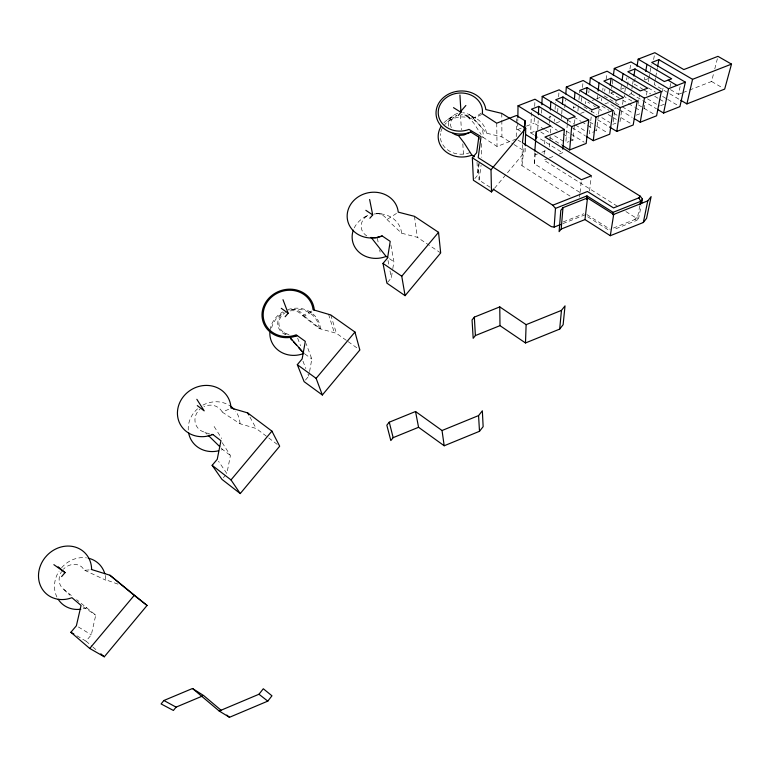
<?xml version="1.0" encoding="UTF-8"?>
<svg xmlns="http://www.w3.org/2000/svg" width="770" height="770" viewBox="0 0 770 770"><rect width="100%" height="100%" fill="white"/><g stroke="black" fill="none" stroke-linecap="round" stroke-linejoin="round"><path stroke-width="0.58" stroke-dasharray="3.85 2.89" d="M516.246 136.656L516.42 123.72M516.429 122.545L516.487 117.839M520.655 131.391L517.69 129.533L517.787 122.411M517.806 121.227L517.844 118.85M117.974 584.122L105.788 579.8A27.171 24.342 -47.7 0 0 105.249 575.402M570.069 196.1L521.925 165.656L522.416 142.768M494.552 188.265L525.15 151.526L525.265 146.877M533.697 134.74L530.703 132.883L531.464 109.205M544.342 129.466L534.12 123.133L534.38 115.952M534.717 106.395L534.977 99.224M579.646 192.288L534.341 163.75L534.784 152.277M534.341 163.75L535.487 152.47M537.758 130.13L538.153 120.63M541.454 113.2L541.618 109.6M544.13 154.318L544.419 148.552M544.659 143.942L545.016 137.031M549.626 123.162L549.818 119.581M549.886 118.388L550.021 116.001M549.52 146.974L550.261 134.153M550.329 132.989L550.598 128.321M554.323 121.333L554.477 118.936M555.074 109.369L555.516 102.189M557.673 111.708L557.904 108.252M558.654 96.751L559.116 89.849M561.388 118.57L561.648 114.971M561.734 113.777L562.158 107.771M564.776 107.819L565.372 99.744M559.27 154.019L562.572 152.72L562.755 150.391M567.307 123.96L565.815 142.758L568.905 141.613M567.403 122.786L567.683 119.263M573.602 108.368L573.794 106.077M569.935 141.237L573.034 140.092L574.391 124.769M574.497 123.595L574.921 118.878M577.895 111.13L578.53 104.229M578.953 99.619L579.8 90.417M581.186 101.428L581.735 95.615M582.505 87.482L582.948 82.842M585.412 103.767L585.643 101.457M588.781 92.872L589.031 90.542M579.589 197.159L579.954 193.674M580.079 192.51L581.302 180.892M591.187 116.905L589.358 133.528L594.498 131.631M591.707 112.15L591.966 109.783M597.183 99.176L597.847 93.372M589.541 190.989L591.35 175.81M598.396 115.385L596.558 130.871L593.603 129.062M598.54 114.201L599.387 107.049M601.466 100.832L601.755 98.502M602.727 90.359L603.016 88.04M521.925 165.656L524.255 146.598M604.681 91.158L604.97 88.81M606.125 79.425L606.847 73.554M609.109 93.42L609.715 88.752M619.513 98.214L611.053 93.141L611.515 89.609M611.669 88.434L612.131 84.902M612.285 83.728L612.91 79.021M490.115 187.245L479.075 180.142L481.077 165.319M474.801 178.621L477.583 175.31L479.498 161.228M613.151 122.045L615.211 107.184M615.856 102.612L616.173 100.331M620.861 88.839L621.525 84.151M620.004 121.679L621.871 109.07M622.555 104.489L623.228 99.898M625.384 88.184L624.162 96.404L632.266 101.255M626.607 79.965L626.953 77.616M627.454 85.634L628.532 78.521M629.956 69.04L631.034 61.937M629.138 94.46L631.131 93.68L631.689 90.148M631.872 88.964L632.43 85.432M632.613 84.257L633.354 79.551M387.647 282.292L391.333 277.922L392.613 269.818M392.796 268.663L393.884 261.723L390.833 244.783M634.586 81.736L635.144 78.174M638.157 103.613L639.706 94.373M644.317 79.695L644.721 77.327M648.33 81.697L648.725 79.435M648.927 78.299L651.314 64.718M305.449 380.082L308.77 376.126L309.376 372.709M309.588 371.564L311.821 359.012L306.123 343.584M643.99 109.042L645.212 102.092M646.444 95.143L647.666 88.204M653.624 59.54L654.433 54.978M654.702 82.371L654.288 84.642L679.766 99.686M654.914 81.235L655.54 77.828M655.751 76.692L656.579 72.159M656.791 71.023L657.416 67.616M222.212 442.683L230.423 455.503L226.861 473.569L218.507 461.22M516.218 139.004L497.035 146.492L483.069 137.291A21.483 18.615 -5 0 0 469.806 118.118A21.483 18.615 -5 0 0 444.685 124.634M639.822 205.792L636.992 220.278L613.334 229.73M662.277 92.025L663.644 85.027M613.382 228.064L634.769 219.527L636.992 220.278L638.696 218.112L641.121 205.821M670.015 87.01L670.728 83.497M670.429 89.628L678.447 94.354L680.401 85.335M76.923 635.818L86.009 641.131L91.312 634.817L95.75 615.143L76.586 599.647M689.487 90.061L711.576 81.485L713.607 73.487M714.772 68.915L717.967 56.354M634.769 219.527L636.03 217.929L638.696 218.112M223.367 477.718L225.466 475.225M61.619 567.779L62.543 566.71A27.171 24.342 -47.7 0 1 86.481 557.855M481.289 113.065L474.281 117.906L473.319 118.426L472.982 117.925A13.369 11.54 -5 0 0 470.239 115.259L469.132 114.566A13.369 11.54 -5 0 0 462.616 112.766M447.553 119.677L453.492 115.375M447.755 121.747L454.156 117.156M396.502 213.406L387.82 219.026L386.925 219.45L386.598 218.911A13.725 12.224 -11.1 0 0 383.874 216.062L382.748 215.311A13.725 12.224 -11.1 0 0 374.711 213.367M311.619 311.032L302.581 315.69L299.386 312.639A12.965 11.781 -20 0 0 289.241 311.08M311.927 311.966L305.045 315.825L304.227 316.143L303.909 315.565A14.139 12.84 -20 0 0 301.205 312.543L300.079 311.744A14.139 12.84 -20 0 0 289.019 310.05M364.383 217.294L367.916 215.321M228.69 409.265L222.925 411.863L221.876 411.459A14.64 13.369 -31.3 0 0 219.19 408.254L218.064 407.407A14.64 13.369 -31.3 0 0 203.954 406.541M481.645 114.489C477.458 116.703 471.904 119.466 467.39 116.472A10.559 9.115 -5.1 0 0 461.24 114.778M86.875 607.626L86.192 607.905A27.171 24.342 -47.7 0 1 81.736 609.08M221.221 450.017L222.569 449.468L230.423 455.503M563.245 221.914L583.814 213.733M562.889 223.618L584.757 214.917L609.099 230.374M535.4 154.789L537.556 153.942M541.859 152.258L549.385 149.303M548.24 158.351L543.832 160.083L617.79 206.485M549.347 157.917L554.862 155.752M517.69 129.533L522.07 127.83M526.449 126.116L534.12 123.133M548.779 117.415L550.964 116.559M573.226 107.887L575.402 107.04M592.159 100.504L595.422 99.234M596.509 98.81L600.85 97.116M611.053 93.141L614.296 91.88M620.784 89.349L627.281 86.818M644.99 79.916L650.381 77.809M530.703 132.883L536.757 130.525M556.19 122.94L561.215 120.977M580.59 113.411L584.603 111.843L586.615 113.065M604.902 103.921L607.905 102.747L619.022 109.446M678.447 94.354L681.758 93.064M682.865 92.631L688.38 90.485M660.554 105.634L664.635 104.133M636.222 115.154L640.313 113.642M612.824 124.326L615.904 123.19M89.137 569.925L84.69 570.291L81.553 566.72A14.428 12.888 -47.2 0 0 63.381 569.232M377.55 213.502L381.785 214.002M210.075 434.155L204.252 432.057A14.64 13.369 -31.3 0 1 200.344 430.247L199.218 429.391A14.64 13.369 -31.3 0 1 198.034 411.209L199.016 410.064A14.64 13.369 -31.3 0 1 200.113 409.014M473.319 118.426L486.428 133.152L501.925 136.935L513.032 143.913M386.925 219.45L401.584 233.185L417.34 237.304L440.681 252.935M302.581 315.69L319.281 328.549L336.423 333.304L347.164 340.946M289.125 334.931L282.946 331.812A12.965 11.781 -20 0 1 281.464 316.037L282.33 315.036A12.965 11.781 -20 0 1 285.487 312.572M222.184 412.075L239.999 423.731L256.189 428.495L278.74 445.512M84.69 570.291L105.788 580.185M466.476 115.962L472.761 119.331M469.132 114.566L475.85 118.224M711.576 81.485L722.664 87.924M648.35 87.953L655.482 92.179M662.604 96.394L666.676 98.81M667.696 99.417L679.91 106.645M634.201 84.113L642.709 89.156M643.701 89.753L650.688 93.901M654.683 96.269L658.677 98.637M659.678 99.234L663.673 101.602M647.435 98.81L659.534 106.01M631.131 93.68L656.502 108.811M638.349 104.893L654.567 114.586M622.497 100.004L627.463 102.978M628.464 103.575L634.432 107.155M635.423 107.752L640.39 110.726M604.104 95.846L621.169 106.106M622.17 106.712L633.21 113.344M620.033 110.052L632.16 117.358M601.919 106.087L608.983 110.351M614.027 113.402L617.059 115.231M621.092 117.675L631.188 123.768M587.818 102.198L589.695 103.334M593.439 105.596L595.316 106.732M598.232 108.493L603.179 111.496M608.127 114.489L612.083 116.886M613.074 117.483L617.04 119.879M78.376 626.972L91.312 634.817M583.853 106.732L589.849 110.37M590.84 110.976L596.837 114.624M601.832 117.656L609.83 122.507M597.684 119.802L609.753 127.146M589.637 121.939L595.672 125.616M596.673 126.232L607.722 132.979M573.891 117.011L580.792 121.227M581.774 121.833L586.702 124.846M587.693 125.443L592.621 128.455M567.471 120.11L574.439 124.374M575.431 124.99L586.374 131.699M572.235 127.743L585.258 135.741M566.181 131.121L570.185 133.585M571.186 134.201L584.189 142.219M549.491 125.549L557.336 130.399M563.226 134.038L569.107 137.666M570.089 138.273L573.034 140.092M545.362 130.091L549.453 132.623M554.564 135.79L563.765 141.488M540.752 131.988L544.746 134.461M549.732 137.56L561.696 144.981M534.688 135.366L562.572 152.72M518.075 140.159L520.847 141.901M625.904 211.567L636.03 217.929M514.042 144.548L525.15 151.526M586.923 214.589L610.177 229.345M83.025 606.721L95.75 615.143M366.867 235.918L365.74 235.158A13.725 12.224 -11.1 0 1 363.729 218.921L364.624 217.881A13.725 12.224 -11.1 0 1 369.186 214.686M389.476 258.72L393.884 261.723M467.39 116.472L473.617 122.921L481.125 134.49M348.136 341.639L359.85 349.975M304.227 316.143L320.445 328.867L320.397 328.058A25.612 23.331 -20.2 0 0 287.72 309.665M304.833 353.959L311.821 359.012M283.976 332.553L286.238 334.421M71.312 595.508L62.803 588.588A14.428 12.888 -47.2 0 1 61.533 571.6M86.009 641.131L92.102 646.348M92.977 647.098L97.328 650.823M63.843 589.464L69.772 595.104M204.839 432.191L206.938 434.107M221.134 448.034L222.569 449.468M214.108 426.474L221.77 438.525M482.357 136.521L483.002 137.628M249.942 417.061L256.189 428.495M302.957 361.13L305.863 368.628M307.942 373.989L308.77 376.126M297.644 338.146L300.55 345.788M328.588 314.343L334.305 332.717M330.773 314.949L336.423 333.304M377.348 238.219L378.503 244.013M379.658 249.807L380.12 252.127M388.003 260.356L389.11 266.208M389.995 270.896L391.333 277.922M414.453 216.322L417.34 237.304M486.428 133.152L486.342 132.43A24.236 21.011 -5 0 0 461.538 114.99M401.584 233.185L401.526 232.424A24.881 22.224 -11.1 0 0 374.095 214.002M462.818 143.817L463.425 154.058M460.508 114.951L461.394 129.764M319.281 328.549L319.261 328.213A24.457 22.282 -20.2 0 0 288.856 310.387M477.044 162.229L477.583 175.31M478.43 163.577L479.075 180.142M481.298 143.538L481.77 157.33M239.999 423.731L239.97 422.874A26.507 24.274 -31.7 0 0 235.562 411.084M496.737 123.181L497.035 146.492M501.78 113.392L501.819 119.283M501.828 120.457L501.925 136.935M448.438 126.155A13.369 11.54 -5 0 1 450.633 118.06L451.48 117.079A13.369 11.54 -5 0 1 458.468 113.171M443.915 122.776A24.236 21.011 -5 0 1 456.562 115.702M354.239 227.92A24.881 22.224 -11.1 0 1 369.071 215.196M56.913 597.048A27.171 24.342 -47.7 0 1 59.059 571.157M188.265 430.074A26.507 24.274 -31.7 0 1 197.62 408.764M202.905 405.126A26.507 24.274 -31.7 0 1 230.047 405.857M470.143 152.547A21.483 18.615 -5 0 1 448.775 150.689A21.483 18.615 -5 0 1 440.469 133.624M440.883 131.699A21.483 18.615 -5 0 1 442.365 128.003M451.316 127.647A10.559 9.115 -5.1 0 1 456.947 115.587M271.598 327.943A24.457 22.282 -20.2 0 1 275.862 319.261L277.489 317.375A24.457 22.282 -20.2 0 1 283.427 312.736M285.795 334.719A14.139 12.84 -20 0 1 283.283 333.458L282.157 332.65A14.139 12.84 -20 0 1 280.55 315.45L281.483 314.362A14.139 12.84 -20 0 1 283.687 312.456M270.02 330.214A25.612 23.331 -20.2 0 1 282.879 311.86"/><path stroke-width="1.16" d="M517.854 117.666L518.027 105.798L534.977 99.224L567.683 119.263L575.132 116.52L542.215 96.414L541.839 104.807M91.611 569.328L91.611 568.943A28.143 25.092 -46.8 0 0 75.277 547.095A28.143 25.092 -46.8 0 0 46.941 555.459L45.016 557.663A28.143 25.092 -46.8 0 0 42.34 589.194A28.143 25.092 -46.8 0 0 71.215 597.963L71.918 597.674L81.071 605.432L76.384 625.76L70.869 632.285L89.734 648.456L104.297 656.791L147.051 605.461L109.927 575.238L91.255 569.434M524.938 127.839L525.111 120.813L516.526 115.49L496.737 123.181L482.328 113.787A22.157 19.048 -5.1 0 0 459.132 93.045A22.157 19.048 -5.1 0 0 438.794 116.867A22.157 19.048 -5.1 0 0 468.988 129.408L481.058 136.646L478.199 157.658L552.783 205.224L555.488 208.391L554.14 227.092L551.339 226.649L493.127 189.179M525.294 145.722L525.737 128.292L501.78 113.392L485.793 109.542L485.706 108.801A24.996 21.493 -5.1 0 0 455.715 91.572A24.996 21.493 -5.1 0 0 437.004 119.004A24.996 21.493 -5.1 0 0 469.527 132.517L470.778 132.026L478.805 137.099L478.882 139.389M525.487 342.958L526.122 324.661L499.769 306.903L474.349 317.115L472.058 319.954L473.175 338.319L475.388 335.566L499.99 325.652L525.487 342.958L559.675 329.108L563.13 324.709L565.026 305.873L561.455 310.397L526.122 324.661M534.823 151.132L536.315 131.622L550.733 125.991L518.027 105.798M536.035 138.571L536.315 131.622M538.394 114.692L538.74 106.376L531.464 109.205L564.343 129.466L562.841 149.236M550.357 110.033L550.829 101.678M562.418 104.171L562.928 96.972L555.671 99.792L588.703 119.937L586.191 143.451L569.675 149.929L562.697 145.597M565.806 93.978L566.325 87.058L583.169 80.513L616.173 100.331L623.565 97.607L590.349 77.722L589.628 84.719M561.205 229.046L562.976 207.679L587.5 197.948L613.68 214.445L647.772 200.864L651.131 196.591L646.579 218.343L643.325 222.501L610.302 235.707L584.969 219.585L561.205 229.046L559.107 231.645L560.81 210.345L562.976 207.679M569.675 149.929L571.667 126.607L538.74 106.376M574.391 99.176L574.978 92.284M559.675 329.108L561.455 310.397M586.345 94.527L587.038 87.597L620.274 107.598L637.194 100.976L633.2 124.99L616.799 131.429L609.753 127.146M598.117 91.052L599.05 82.929M593.275 140.669L596.009 117.079L612.987 110.447L609.734 134.201L593.275 140.669L586.259 136.357M586.548 199.478L586.961 195.907L613.055 212.337L640.698 201.336L642.44 199.122L640.236 196.177L545.016 137.031L564.343 129.466M584.969 219.585L587.5 197.948M525.111 120.813L522.416 142.768L581.427 179.728L591.35 175.81L535.217 140.804M610.158 85.258L611.062 78.261L644.452 98.136L661.315 91.543L656.598 115.798L640.245 122.228L634.182 118.57M613.372 75.489L614.296 68.434L631.034 61.937L664.327 81.524L671.681 78.819L638.166 59.165L637.04 66.297M478.805 137.099L476.659 152.72L472.347 157.812L473.406 180.276L491.491 191.932L493.782 189.179M622.025 80.638L623.036 73.602M616.799 131.429L620.274 107.598M633.903 76.018L635.009 68.954L668.543 88.714L685.348 82.14L679.91 106.645L663.605 113.046L657.522 109.417M612.689 214.676L613.055 212.337M610.302 235.707L613.68 214.445M645.732 71.408L646.944 64.314M640.245 122.228L644.452 98.136M657.628 66.48L658.879 59.675L692.557 79.32L731.5 64.122L724.676 89.099L686.898 103.902L680.786 100.293M640.043 204.676L640.698 201.336L638.936 197.823L640.236 196.177M641.564 203.588L642.44 199.122M663.605 113.046L668.543 88.714M643.325 222.501L647.772 200.864M686.898 103.902L692.557 79.32M219.19 711.018L229.47 717.303L267.796 701.124L271.964 695.81L263.302 688.755L258.97 694.251L219.19 711.018L192.5 688.505L163.885 700.498L161.103 703.944L173.404 710.45L176.08 707.13L202.548 696.013M479.498 431.296L483.146 426.657L482.338 410.805L478.565 415.588L442.028 430.517L415.54 411.507L389.254 422.201L386.829 425.184L390.823 440.556L393.162 437.649L418.562 427.292L444.194 445.763L479.498 431.296L478.565 415.588M240.24 493.57L279.683 446.225L271.906 431.123L247.671 412.893L230.942 408.004L230.923 407.118A27.412 24.967 -31 0 0 200.489 386.039A27.412 24.967 -31 0 0 177.995 418.36A27.412 24.967 -31 0 0 211.461 435.069L212.857 434.511L220.952 440.719L217.227 459.324L212.145 465.321L221.972 479.383L240.24 493.57L231 479.922L212.145 465.321M322.351 395L359.85 349.975L354.951 332.043L330.773 314.949L313.063 309.733A25.275 22.879 -19.9 0 0 296.267 291.05A25.275 22.879 -19.9 0 0 269.952 298.644L268.268 300.579A25.275 22.879 -19.9 0 0 267.671 327.847A25.275 22.879 -19.9 0 0 295.536 335.065L296.181 334.806L305.315 341.38L302.129 358.984L297.307 364.672L304.121 381.66L322.351 395L316.123 378.368L297.307 364.672M405.087 295.67L440.681 252.935L438.534 232.328L414.453 216.322L398.206 212.125L398.138 211.336A25.689 22.782 -11.1 0 0 367.954 192.827A25.689 22.782 -11.1 0 0 347.982 221.885A25.689 22.782 -11.1 0 0 380.861 236.467L382.161 235.947L390.226 241.395L387.56 258.017L382.998 263.407L386.915 283.168L405.087 295.67L401.748 276.218L382.998 263.407M89.734 648.456L134.201 595.403L147.051 605.461M231 479.922L271.906 431.123M316.123 378.368L354.951 332.043M401.748 276.218L438.534 232.328M491.491 191.932L491.01 169.727L525.737 128.292M460.325 111.939L465.869 105.49M61.629 576.576L65.046 572.601L58.164 566.807M285.16 316.711L288.153 313.236L282.985 299.684M369.869 218.228L372.709 214.936L369.629 199.478M458.285 115.452L460.961 112.333L459.94 95.028M470.778 132.026L463.829 135.029L457.958 135.491A13.369 11.54 -5 0 1 454.165 134.028L453.049 133.326M554.14 227.092L560.695 224.484M638.936 197.823L613.555 207.929L587.433 191.509L552.783 205.224M387.772 257.565L386.078 256.41L384.817 256.901A24.881 22.224 -11.1 0 1 359.494 252.608A24.881 22.224 -11.1 0 1 353.315 230.134M555.488 208.391L586.961 195.907M571.667 126.607L588.703 119.937M474.416 156.714L471.875 155.097L470.663 155.569A24.236 21.011 -5 0 1 444.049 150.121A24.236 21.011 -5 0 1 441.075 126.453M382.161 235.947L376.106 237.747L370.697 237.487M542.215 96.414L559.116 89.849L591.966 109.783L599.387 107.049L566.325 87.058M590.349 77.722L607.135 71.206L640.293 90.908L647.666 88.204L614.296 68.434M638.166 59.165L654.846 52.697L683.818 69.57L717.967 56.354L731.5 64.122M587.038 87.597L579.8 90.417L612.987 110.447M611.062 78.261L603.853 81.062L637.194 100.976M635.009 68.954L627.829 71.745L661.315 91.543M658.879 59.675L651.718 62.457L685.348 82.14M295.873 335.845L297.23 335.566L295.882 336.095A26.459 23.947 -19.9 0 1 262.695 320.464A26.459 23.947 -19.9 0 1 283.918 289.789A26.459 23.947 -19.9 0 1 314.237 309.569L314.285 310.406M211.779 434.424L212.857 434.511M163.885 700.498L176.08 707.13M70.869 632.285L73.901 634.057M668.004 80.176L676.955 85.432M562.928 96.972L596.009 117.079M525.612 134.481L535.516 140.66M453.501 107.646L460.961 112.333M192.5 688.505L203.655 695.551L221.452 710.556M472.347 157.812L491.01 169.727M365.856 210.326L372.709 214.936M53.871 564.651L65.046 572.601M281.271 308.318L288.153 313.236M197.293 405.607L204.185 410.853L196.851 399.303M258.97 694.251L267.796 701.124M109.927 575.238L134.201 595.403M226.794 715.06L229.47 717.303M100.812 653.807L104.297 656.791M208.218 435.32L219.71 446.59M371.265 237.603L386.078 256.41M290.252 337.789L303.986 353.343L302.677 353.863A25.612 23.331 -20.2 0 1 269.827 332.688M290.598 338.665L291.888 340.032M293.322 341.582L296.363 344.97M458.516 135.597L464.291 143.162L471.875 155.097M298.616 347.539L301.725 351.139M247.671 412.893L248.806 414.972M389.254 422.201L393.162 437.649M415.54 411.507L418.562 427.292M442.028 430.517L444.194 445.763M474.349 317.115L475.388 335.566M499.769 306.903L499.99 325.652M88.194 558.163A27.171 24.342 -47.7 0 1 104.816 573.708M80.831 609.214A27.171 24.342 -47.7 0 1 58.183 599.291M218.565 450.797A26.507 24.274 -31.7 0 1 188.563 432.634M230.74 406.348A26.507 24.274 -31.7 0 1 233.936 409.139"/></g></svg>
